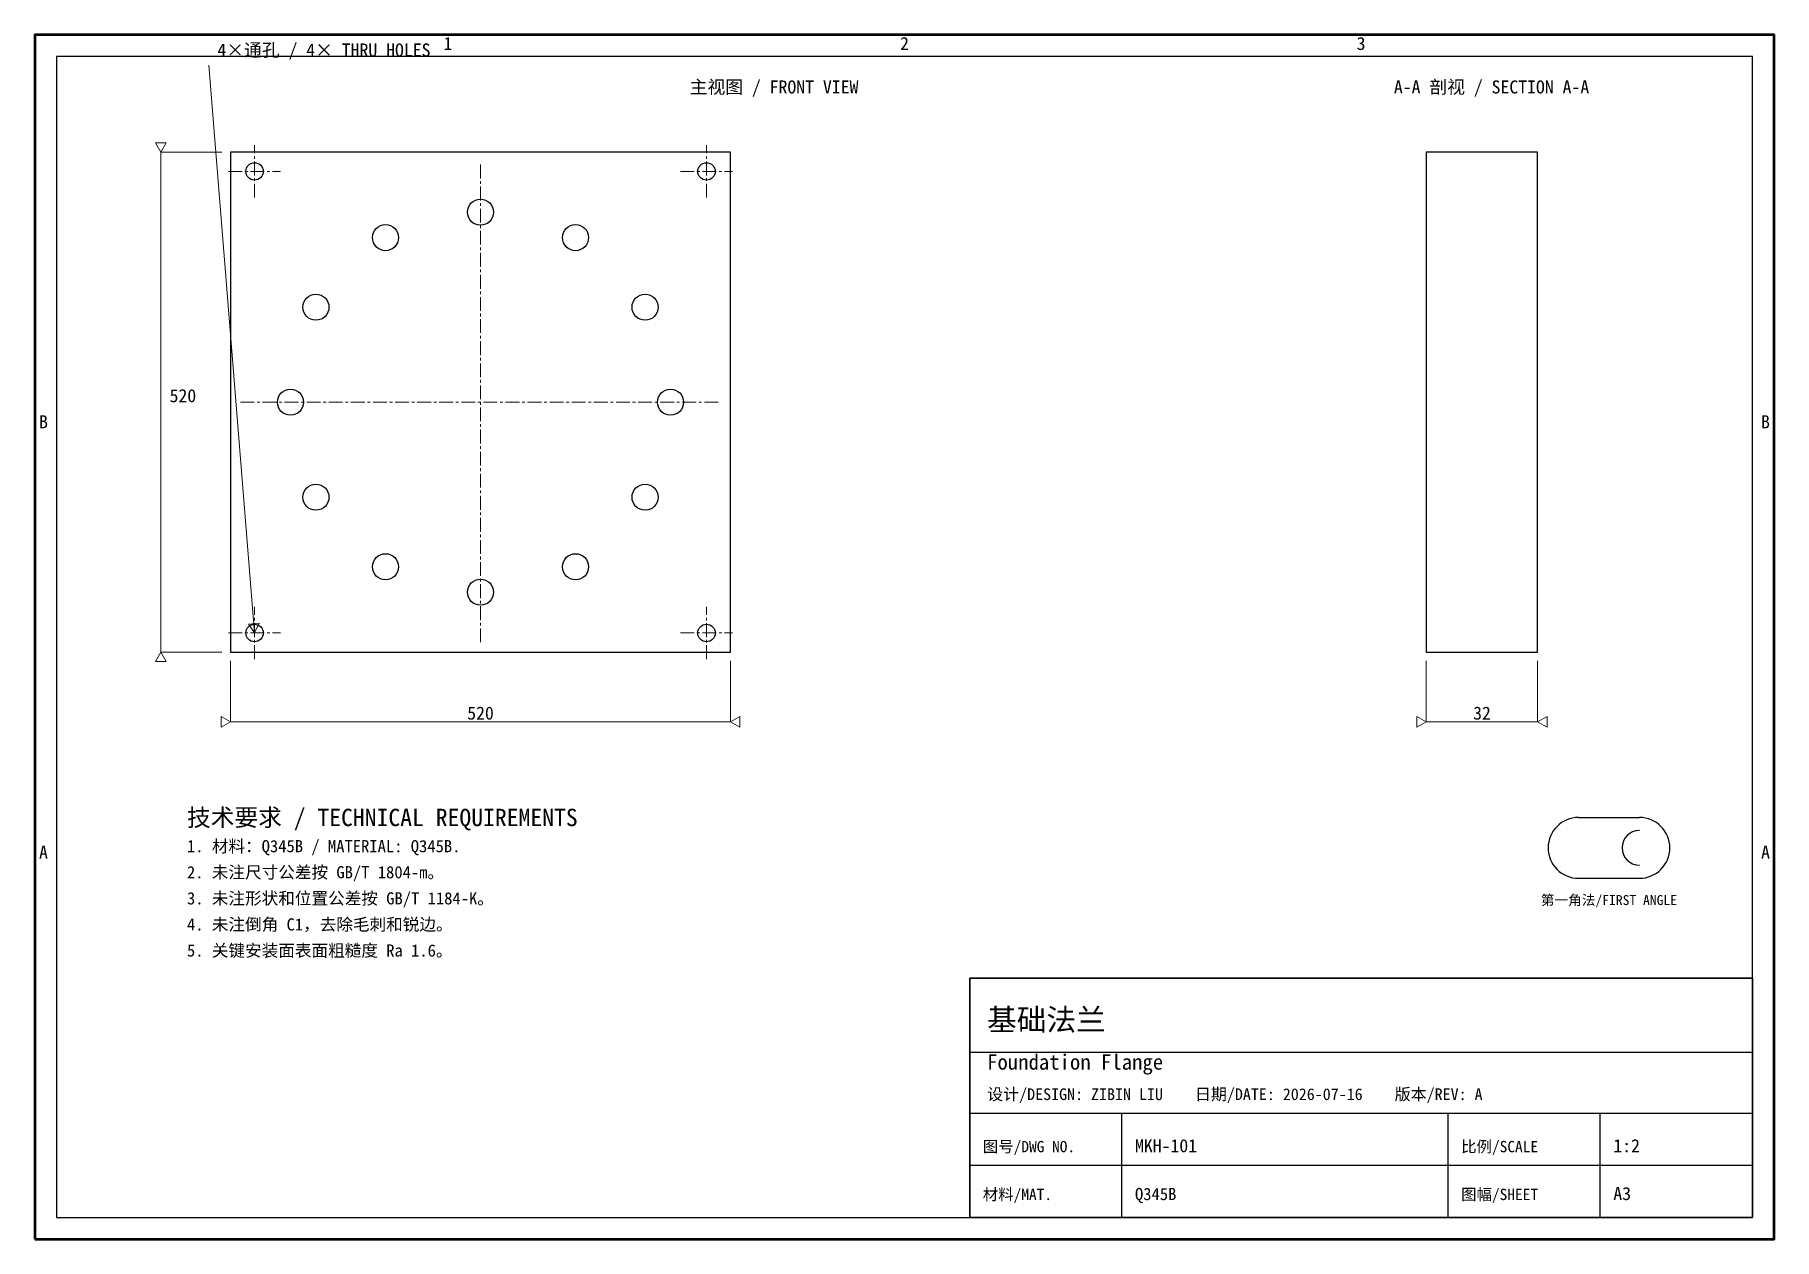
# Model space of a CAD drawing. Header units: millimetres. Extents: x 10 to 410, y 10 to 287.
import ezdxf
from ezdxf.enums import TextEntityAlignment as Align

# ---------------------------------------------------------------- set-up
doc = ezdxf.new("R2010")
doc.units = ezdxf.units.MM
doc.linetypes.add('CENTER', pattern=[5.08, 3.175, -0.635, 0.635, -0.635])
for name, color, linetype in [('BORDER', 7, 'CONTINUOUS'), ('CENTER', 1, 'CENTER'), ('DIM', 4, 'CONTINUOUS'), ('OBJECT', 7, 'CONTINUOUS'), ('TEXT', 7, 'CONTINUOUS')]:
    doc.layers.add(name, color=color, linetype=linetype)
doc.styles.add('CJK', font='simhei.ttf')

msp = doc.modelspace()

# ---------------------------------------------------------------- linework, layer by layer
at = {"layer": 'BORDER', "lineweight": 25}
for p, q in [((225, 53), (405, 53)), ((225, 39), (405, 39)), ((260, 15), (260, 39)), ((335, 15), (335, 39)), ((370, 15), (370, 39)), ((225, 27), (405, 27))]:
    msp.add_line(p, q, dxfattribs=at)
at = {"layer": 'BORDER', "lineweight": 50}
msp.add_lwpolyline([(10, 10), (410, 10), (410, 287), (10, 287)], close=True, dxfattribs=at)
at = {"layer": 'BORDER', "lineweight": 25}
msp.add_lwpolyline([(15, 15), (405, 15), (405, 282), (15, 282)], close=True, dxfattribs=at)
at = {"layer": 'BORDER', "lineweight": 35}
msp.add_lwpolyline([(225, 15), (405, 15), (405, 70), (225, 70)], close=True, dxfattribs=at)
at = {"layer": 'CENTER', "lineweight": 18}
for p, q in [((60.53, 249.58), (60.53, 261.58)), ((164.47, 249.58), (164.47, 261.58)), ((112.5, 147.3), (112.5, 257.7)), ((54.53, 255.58), (66.53, 255.58)), ((158.47, 255.58), (170.47, 255.58)), ((57.3, 202.5), (167.7, 202.5)), ((60.53, 143.42), (60.53, 155.42)), ((164.47, 143.42), (164.47, 155.42)), ((54.53, 149.42), (66.53, 149.42)), ((158.47, 149.42), (170.47, 149.42))]:
    msp.add_line(p, q, dxfattribs=at)
at = {"layer": 'DIM', "lineweight": 18}
for p, q in [((60.53, 149.42), (50, 280)), ((53, 260), (39, 260)), ((39, 145), (39, 260)), ((53, 145), (39, 145)), ((55, 143), (55, 129)), ((170, 143), (170, 129)), ((330, 143), (330, 129)), ((355.6, 143), (355.6, 129)), ((55, 129), (170, 129)), ((330, 129), (355.6, 129))]:
    msp.add_line(p, q, dxfattribs=at)
for points in [[(39, 260), (40.25, 262.17), (37.75, 262.17)], [(60.53, 149.42), (61.6, 151.68), (59.11, 151.48)], [(39, 145), (37.75, 142.83), (40.25, 142.83)], [(55, 129), (52.83, 130.25), (52.83, 127.75)], [(170, 129), (172.17, 127.75), (172.17, 130.25)], [(330, 129), (327.83, 130.25), (327.83, 127.75)], [(355.6, 129), (357.77, 127.75), (357.77, 130.25)]]:
    msp.add_lwpolyline(points, close=True, dxfattribs=at)
at = {"layer": 'OBJECT', "lineweight": 25}
for points in [[(55, 145), (170, 145), (170, 260), (55, 260)], [(330, 145), (355.6, 145), (355.6, 260), (330, 260)]]:
    msp.add_lwpolyline(points, close=True, dxfattribs=at)
for centre, radius in [((60.53, 255.58), 2), ((164.47, 255.58), 2), ((112.5, 246.2), 3), ((90.65, 240.35), 3), ((134.35, 240.35), 3), ((74.65, 224.35), 3), ((150.35, 224.35), 3), ((68.8, 202.5), 3), ((156.2, 202.5), 3), ((74.65, 180.65), 3), ((150.35, 180.65), 3), ((90.65, 164.65), 3), ((134.35, 164.65), 3), ((112.5, 158.8), 3), ((60.53, 149.42), 2), ((164.47, 149.42), 2)]:
    msp.add_circle(centre, radius, dxfattribs=at)
at = {"layer": 'TEXT', "lineweight": 25}
for p, q in [((365, 107), (379, 107)), ((365, 93), (379, 93))]:
    msp.add_line(p, q, dxfattribs=at)
for centre, radius, start, end in [((365, 100), 7, 90, 270), ((379, 100), 4, 90, 270), ((379, 100), 7, -90, 90)]:
    msp.add_arc(centre, radius, start, end, dxfattribs=at)

# ---------------------------------------------------------------- texts
at = {"layer": 'DIM', "style": 'CJK'}
for s, p in [('4×通孔 / 4× THRU HOLES', (52, 282)), ('520', (41, 202.5))]:
    msp.add_text(s, height=3, dxfattribs=at).set_placement(p)
for s, p in [('520', (112.5, 131)), ('32', (342.8, 131))]:
    msp.add_text(s, height=3, dxfattribs=at).set_placement(p, align=Align.MIDDLE_CENTER)
at = {"layer": 'TEXT', "style": 'CJK'}
for s, height, p in [('1', 3, (105, 285)), ('2', 3, (210, 285)), ('3', 3, (315, 285)), ('主视图 / FRONT VIEW', 3, (180, 275)), ('A-A 剖视 / SECTION A-A', 3, (345, 275)), ('B', 3, (12, 198)), ('B', 3, (408, 198)), ('A', 3, (12, 99)), ('A', 3, (408, 99)), ('第一角法/FIRST ANGLE', 2.3, (372, 88))]:
    msp.add_text(s, height=height, dxfattribs=at).set_placement(p, align=Align.MIDDLE_CENTER)
for s, height, p in [('技术要求 / TECHNICAL REQUIREMENTS', 4, (45, 105)), ('1. 材料：Q345B / MATERIAL: Q345B.', 2.8, (45, 99)), ('2. 未注尺寸公差按 GB/T 1804-m。', 2.8, (45, 93)), ('3. 未注形状和位置公差按 GB/T 1184-K。', 2.8, (45, 87)), ('4. 未注倒角 C1，去除毛刺和锐边。', 2.8, (45, 81)), ('5. 关键安装面表面粗糙度 Ra 1.6。', 2.8, (45, 75)), ('基础法兰', 5, (229, 58)), ('Foundation Flange', 3.5, (229, 49)), ('设计/DESIGN: ZIBIN LIU    日期/DATE: 2026-07-16    版本/REV: A', 2.7, (229, 42)), ('图号/DWG NO.', 2.6, (228, 30)), ('MKH-101', 3, (263, 30)), ('比例/SCALE', 2.6, (338, 30)), ('1:2', 3, (373, 30)), ('材料/MAT.', 2.6, (228, 19)), ('Q345B', 2.8, (263, 19)), ('图幅/SHEET', 2.6, (338, 19)), ('A3', 3, (373, 19))]:
    msp.add_text(s, height=height, dxfattribs=at).set_placement(p)

doc.saveas('drawing.dxf')
